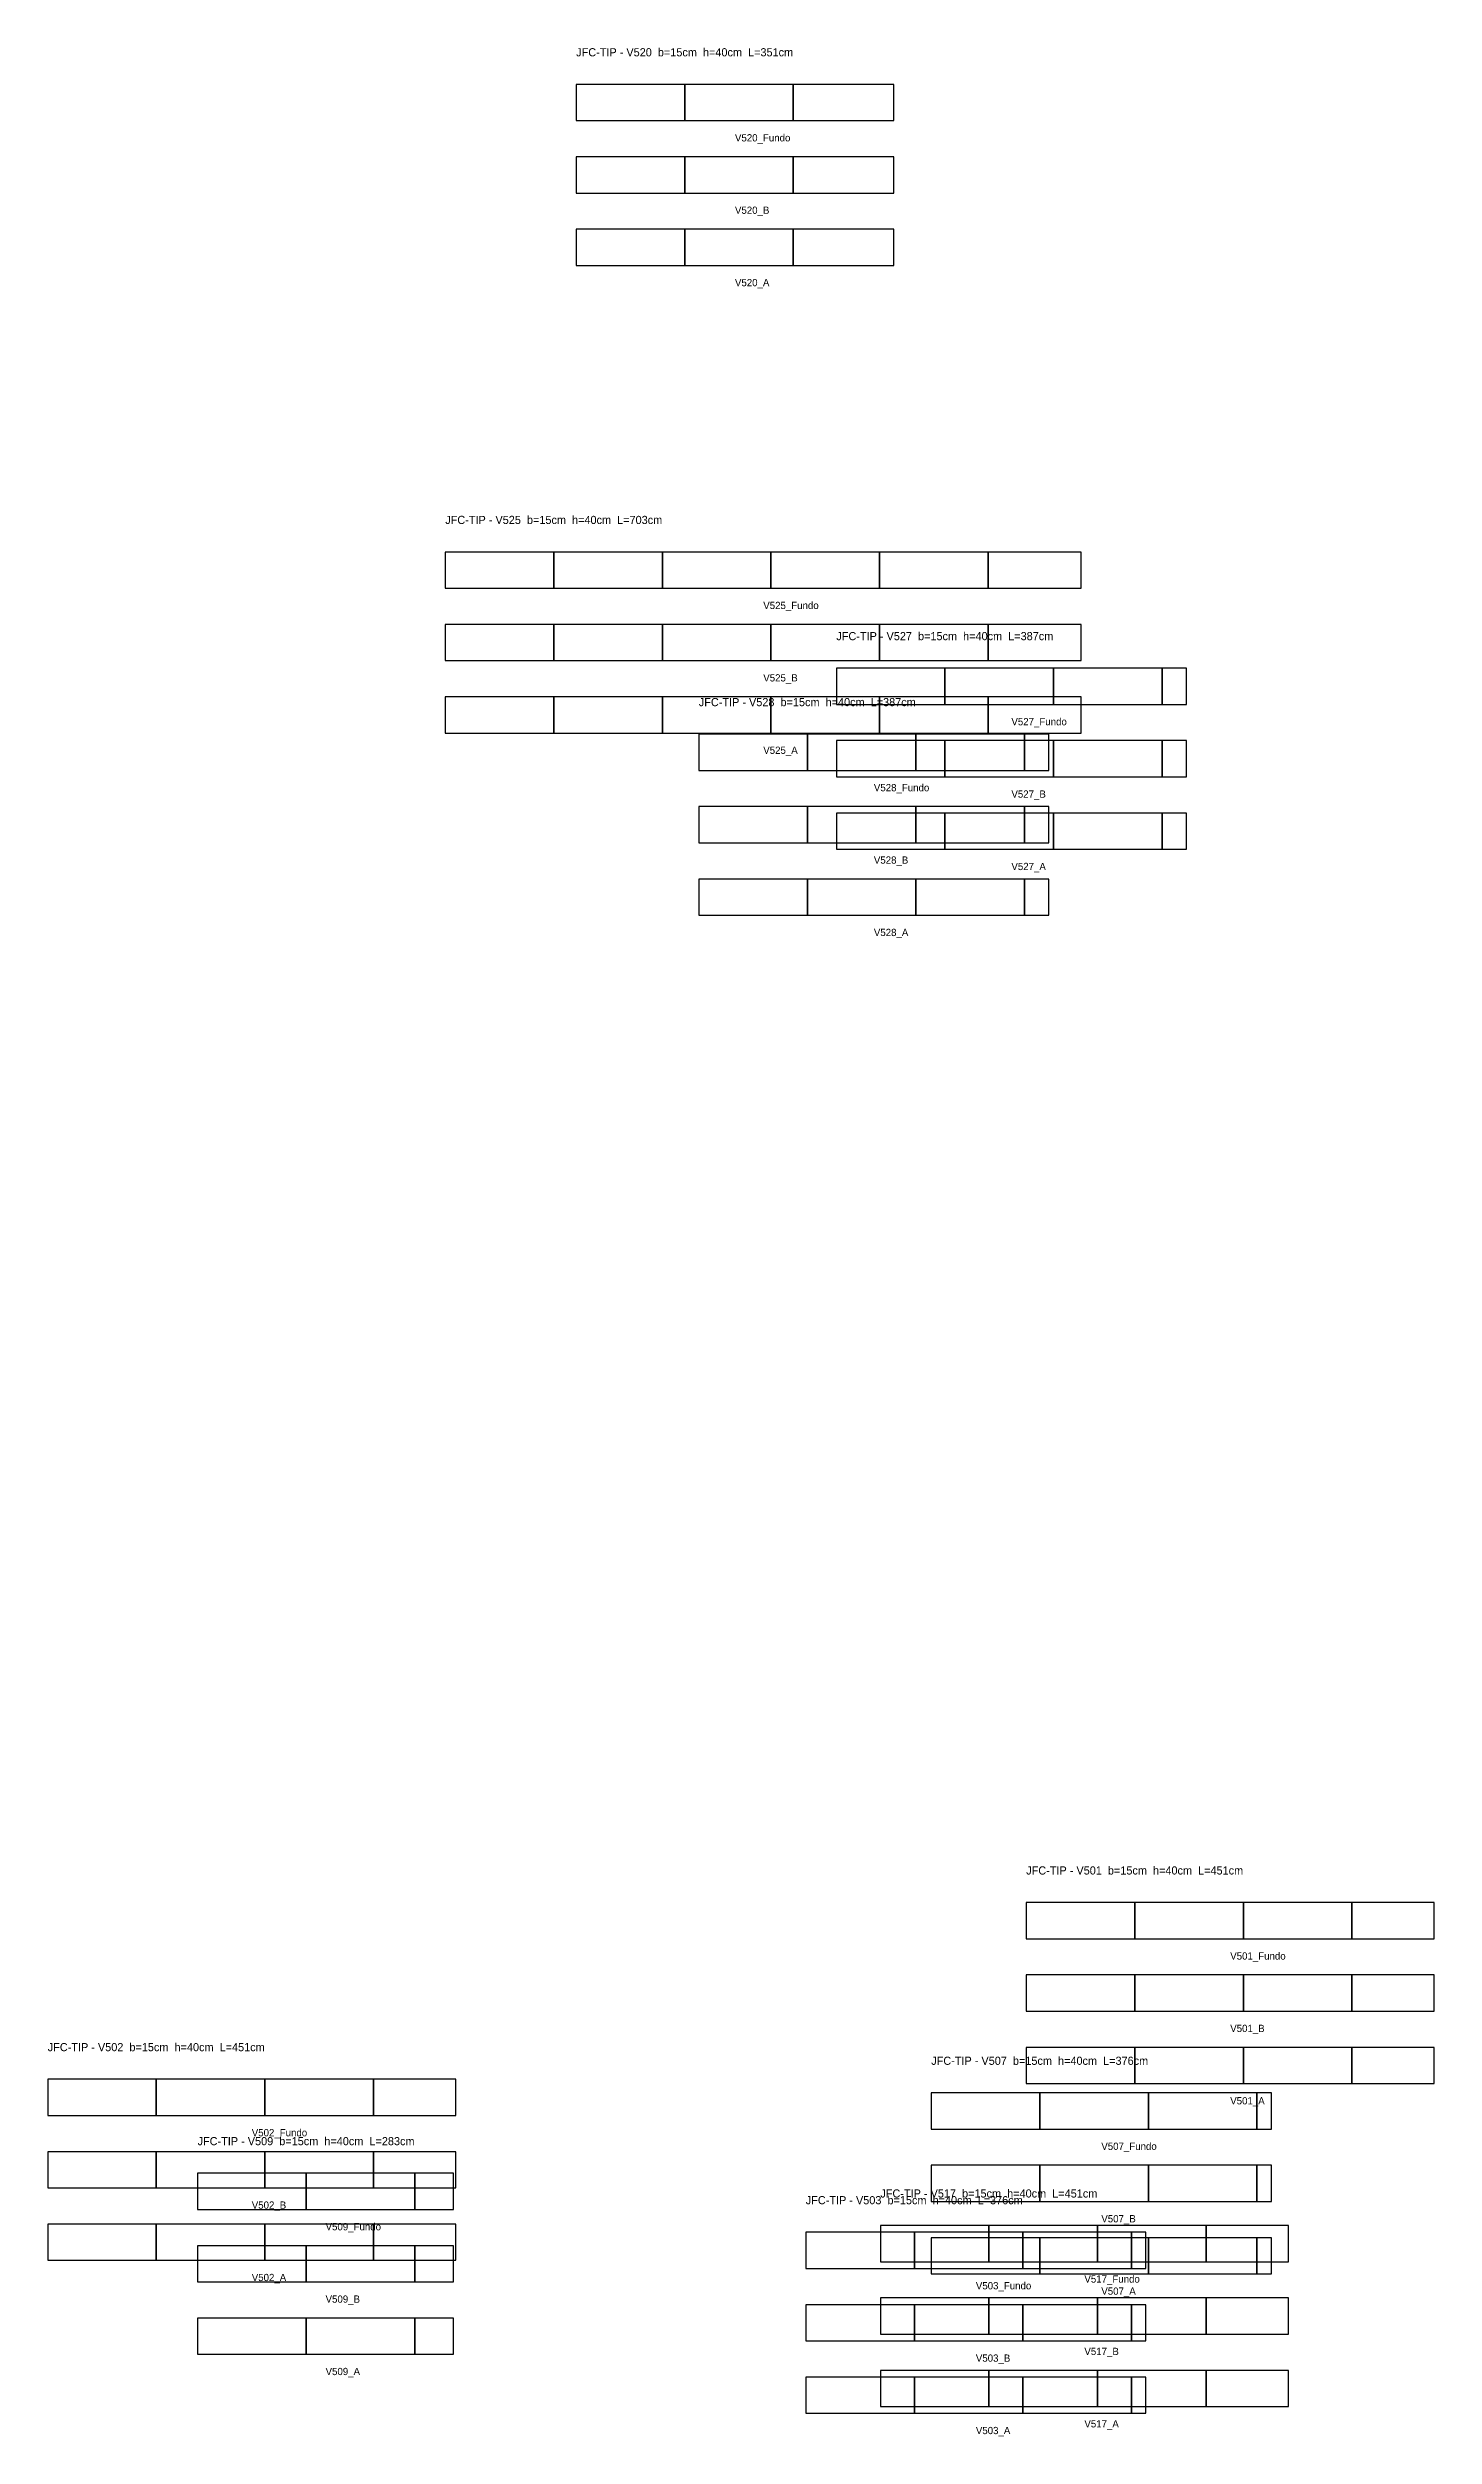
# Model space of a CAD drawing. Header units: metres. Extents: x -386 to 12208, y -7925 to 27400.
# Drawn here: x 9147 to 10680, y 24190 to 26829 of the extents above; entities that cross this region are included whole.
import ezdxf

# ---------------------------------------------------------------- set-up
doc = ezdxf.new("R2010")
doc.units = ezdxf.units.M

msp = doc.modelspace()

# ---------------------------------------------------------------- linework, layer by layer
at = {"layer": 'Paineis'}
for points in [[(9731.18, 26748.9), (9851.18, 26748.9), (9851.18, 26788.9), (9731.18, 26788.9)], [(9851.18, 26748.9), (9971.18, 26748.9), (9971.18, 26788.9), (9851.18, 26788.9)], [(9971.18, 26748.9), (10082.18, 26748.9), (10082.18, 26788.9), (9971.18, 26788.9)], [(9731.18, 26668.9), (9851.18, 26668.9), (9851.18, 26708.9), (9731.18, 26708.9)], [(9851.18, 26668.9), (9971.18, 26668.9), (9971.18, 26708.9), (9851.18, 26708.9)], [(9971.18, 26668.9), (10082.18, 26668.9), (10082.18, 26708.9), (9971.18, 26708.9)], [(9731.18, 26588.9), (9851.18, 26588.9), (9851.18, 26628.9), (9731.18, 26628.9)], [(9851.18, 26588.9), (9971.18, 26588.9), (9971.18, 26628.9), (9851.18, 26628.9)], [(9971.18, 26588.9), (10082.18, 26588.9), (10082.18, 26628.9), (9971.18, 26628.9)], [(9586.47, 26232.21), (9706.47, 26232.21), (9706.47, 26272.21), (9586.47, 26272.21)], [(9706.47, 26232.21), (9826.47, 26232.21), (9826.47, 26272.21), (9706.47, 26272.21)], [(9826.47, 26232.21), (9946.47, 26232.21), (9946.47, 26272.21), (9826.47, 26272.21)], [(9946.47, 26232.21), (10066.47, 26232.21), (10066.47, 26272.21), (9946.47, 26272.21)], [(10066.47, 26232.21), (10186.47, 26232.21), (10186.47, 26272.21), (10066.47, 26272.21)], [(10186.47, 26232.21), (10289.47, 26232.21), (10289.47, 26272.21), (10186.47, 26272.21)], [(9586.47, 26152.21), (9706.47, 26152.21), (9706.47, 26192.21), (9586.47, 26192.21)], [(9706.47, 26152.21), (9826.47, 26152.21), (9826.47, 26192.21), (9706.47, 26192.21)], [(9826.47, 26152.21), (9946.47, 26152.21), (9946.47, 26192.21), (9826.47, 26192.21)], [(9946.47, 26152.21), (10066.47, 26152.21), (10066.47, 26192.21), (9946.47, 26192.21)], [(10066.47, 26152.21), (10186.47, 26152.21), (10186.47, 26192.21), (10066.47, 26192.21)], [(10186.47, 26152.21), (10289.47, 26152.21), (10289.47, 26192.21), (10186.47, 26192.21)], [(10018.74, 26103.81), (10138.74, 26103.81), (10138.74, 26143.81), (10018.74, 26143.81)], [(10138.74, 26103.81), (10258.74, 26103.81), (10258.74, 26143.81), (10138.74, 26143.81)], [(10258.74, 26103.81), (10378.74, 26103.81), (10378.74, 26143.81), (10258.74, 26143.81)], [(10378.74, 26103.81), (10405.74, 26103.81), (10405.74, 26143.81), (10378.74, 26143.81)], [(9586.47, 26072.21), (9706.47, 26072.21), (9706.47, 26112.21), (9586.47, 26112.21)], [(9706.47, 26072.21), (9826.47, 26072.21), (9826.47, 26112.21), (9706.47, 26112.21)], [(9826.47, 26072.21), (9946.47, 26072.21), (9946.47, 26112.21), (9826.47, 26112.21)], [(9946.47, 26072.21), (10066.47, 26072.21), (10066.47, 26112.21), (9946.47, 26112.21)], [(10066.47, 26072.21), (10186.47, 26072.21), (10186.47, 26112.21), (10066.47, 26112.21)], [(10186.47, 26072.21), (10289.47, 26072.21), (10289.47, 26112.21), (10186.47, 26112.21)], [(9866.73, 26030.9), (9986.73, 26030.9), (9986.73, 26070.9), (9866.73, 26070.9)], [(9986.73, 26030.9), (10106.73, 26030.9), (10106.73, 26070.9), (9986.73, 26070.9)], [(10018.74, 26023.81), (10138.74, 26023.81), (10138.74, 26063.81), (10018.74, 26063.81)], [(10106.73, 26030.9), (10226.73, 26030.9), (10226.73, 26070.9), (10106.73, 26070.9)], [(10138.74, 26023.81), (10258.74, 26023.81), (10258.74, 26063.81), (10138.74, 26063.81)], [(10226.73, 26030.9), (10253.73, 26030.9), (10253.73, 26070.9), (10226.73, 26070.9)], [(10258.74, 26023.81), (10378.74, 26023.81), (10378.74, 26063.81), (10258.74, 26063.81)], [(10378.74, 26023.81), (10405.74, 26023.81), (10405.74, 26063.81), (10378.74, 26063.81)], [(9866.73, 25950.9), (9986.73, 25950.9), (9986.73, 25990.9), (9866.73, 25990.9)], [(9986.73, 25950.9), (10106.73, 25950.9), (10106.73, 25990.9), (9986.73, 25990.9)], [(10018.74, 25943.81), (10138.74, 25943.81), (10138.74, 25983.81), (10018.74, 25983.81)], [(10106.73, 25950.9), (10226.73, 25950.9), (10226.73, 25990.9), (10106.73, 25990.9)], [(10138.74, 25943.81), (10258.74, 25943.81), (10258.74, 25983.81), (10138.74, 25983.81)], [(10226.73, 25950.9), (10253.73, 25950.9), (10253.73, 25990.9), (10226.73, 25990.9)], [(10258.74, 25943.81), (10378.74, 25943.81), (10378.74, 25983.81), (10258.74, 25983.81)], [(10378.74, 25943.81), (10405.74, 25943.81), (10405.74, 25983.81), (10378.74, 25983.81)], [(9866.73, 25870.9), (9986.73, 25870.9), (9986.73, 25910.9), (9866.73, 25910.9)], [(9986.73, 25870.9), (10106.73, 25870.9), (10106.73, 25910.9), (9986.73, 25910.9)], [(10106.73, 25870.9), (10226.73, 25870.9), (10226.73, 25910.9), (10106.73, 25910.9)], [(10226.73, 25870.9), (10253.73, 25870.9), (10253.73, 25910.9), (10226.73, 25910.9)], [(10228.62, 24740.01), (10348.62, 24740.01), (10348.62, 24780.01), (10228.62, 24780.01)], [(10348.62, 24740.01), (10468.62, 24740.01), (10468.62, 24780.01), (10348.62, 24780.01)], [(10468.62, 24740.01), (10588.62, 24740.01), (10588.62, 24780.01), (10468.62, 24780.01)], [(10588.62, 24740.01), (10679.62, 24740.01), (10679.62, 24780.01), (10588.62, 24780.01)], [(10228.62, 24660.01), (10348.62, 24660.01), (10348.62, 24700.01), (10228.62, 24700.01)], [(10348.62, 24660.01), (10468.62, 24660.01), (10468.62, 24700.01), (10348.62, 24700.01)], [(10468.62, 24660.01), (10588.62, 24660.01), (10588.62, 24700.01), (10468.62, 24700.01)], [(10588.62, 24660.01), (10679.62, 24660.01), (10679.62, 24700.01), (10588.62, 24700.01)], [(10228.62, 24580.01), (10348.62, 24580.01), (10348.62, 24620.01), (10228.62, 24620.01)], [(10348.62, 24580.01), (10468.62, 24580.01), (10468.62, 24620.01), (10348.62, 24620.01)], [(10468.62, 24580.01), (10588.62, 24580.01), (10588.62, 24620.01), (10468.62, 24620.01)], [(10588.62, 24580.01), (10679.62, 24580.01), (10679.62, 24620.01), (10588.62, 24620.01)], [(9147.09, 24544.78), (9267.09, 24544.78), (9267.09, 24584.78), (9147.09, 24584.78)], [(9267.09, 24544.78), (9387.09, 24544.78), (9387.09, 24584.78), (9267.09, 24584.78)], [(9387.09, 24544.78), (9507.09, 24544.78), (9507.09, 24584.78), (9387.09, 24584.78)], [(9507.09, 24544.78), (9598.09, 24544.78), (9598.09, 24584.78), (9507.09, 24584.78)], [(10123.63, 24529.73), (10243.63, 24529.73), (10243.63, 24569.73), (10123.63, 24569.73)], [(10243.63, 24529.73), (10363.63, 24529.73), (10363.63, 24569.73), (10243.63, 24569.73)], [(10363.63, 24529.73), (10483.63, 24529.73), (10483.63, 24569.73), (10363.63, 24569.73)], [(10483.63, 24529.73), (10499.63, 24529.73), (10499.63, 24569.73), (10483.63, 24569.73)], [(9147.09, 24464.78), (9267.09, 24464.78), (9267.09, 24504.78), (9147.09, 24504.78)], [(9267.09, 24464.78), (9387.09, 24464.78), (9387.09, 24504.78), (9267.09, 24504.78)], [(9387.09, 24464.78), (9507.09, 24464.78), (9507.09, 24504.78), (9387.09, 24504.78)], [(9507.09, 24464.78), (9598.09, 24464.78), (9598.09, 24504.78), (9507.09, 24504.78)], [(9312.7, 24440.92), (9432.7, 24440.92), (9432.7, 24480.92), (9312.7, 24480.92)], [(9432.7, 24440.92), (9552.7, 24440.92), (9552.7, 24480.92), (9432.7, 24480.92)], [(9552.7, 24440.92), (9595.7, 24440.92), (9595.7, 24480.92), (9552.7, 24480.92)], [(10123.63, 24449.73), (10243.63, 24449.73), (10243.63, 24489.73), (10123.63, 24489.73)], [(10243.63, 24449.73), (10363.63, 24449.73), (10363.63, 24489.73), (10243.63, 24489.73)], [(10363.63, 24449.73), (10483.63, 24449.73), (10483.63, 24489.73), (10363.63, 24489.73)], [(10483.63, 24449.73), (10499.63, 24449.73), (10499.63, 24489.73), (10483.63, 24489.73)], [(9147.09, 24384.78), (9267.09, 24384.78), (9267.09, 24424.78), (9147.09, 24424.78)], [(9267.09, 24384.78), (9387.09, 24384.78), (9387.09, 24424.78), (9267.09, 24424.78)], [(9387.09, 24384.78), (9507.09, 24384.78), (9507.09, 24424.78), (9387.09, 24424.78)], [(9507.09, 24384.78), (9598.09, 24384.78), (9598.09, 24424.78), (9507.09, 24424.78)], [(9984.96, 24375.69), (10104.96, 24375.69), (10104.96, 24415.69), (9984.96, 24415.69)], [(10067.41, 24383.11), (10187.41, 24383.11), (10187.41, 24423.11), (10067.41, 24423.11)], [(10104.96, 24375.69), (10224.96, 24375.69), (10224.96, 24415.69), (10104.96, 24415.69)], [(10187.41, 24383.11), (10307.41, 24383.11), (10307.41, 24423.11), (10187.41, 24423.11)], [(10224.96, 24375.69), (10344.96, 24375.69), (10344.96, 24415.69), (10224.96, 24415.69)], [(10307.41, 24383.11), (10427.41, 24383.11), (10427.41, 24423.11), (10307.41, 24423.11)], [(10344.96, 24375.69), (10360.96, 24375.69), (10360.96, 24415.69), (10344.96, 24415.69)], [(10427.41, 24383.11), (10518.41, 24383.11), (10518.41, 24423.11), (10427.41, 24423.11)], [(9312.7, 24360.92), (9432.7, 24360.92), (9432.7, 24400.92), (9312.7, 24400.92)], [(9432.7, 24360.92), (9552.7, 24360.92), (9552.7, 24400.92), (9432.7, 24400.92)], [(9552.7, 24360.92), (9595.7, 24360.92), (9595.7, 24400.92), (9552.7, 24400.92)], [(10123.63, 24369.73), (10243.63, 24369.73), (10243.63, 24409.73), (10123.63, 24409.73)], [(10243.63, 24369.73), (10363.63, 24369.73), (10363.63, 24409.73), (10243.63, 24409.73)], [(10363.63, 24369.73), (10483.63, 24369.73), (10483.63, 24409.73), (10363.63, 24409.73)], [(10483.63, 24369.73), (10499.63, 24369.73), (10499.63, 24409.73), (10483.63, 24409.73)], [(9984.96, 24295.69), (10104.96, 24295.69), (10104.96, 24335.69), (9984.96, 24335.69)], [(10067.41, 24303.11), (10187.41, 24303.11), (10187.41, 24343.11), (10067.41, 24343.11)], [(10104.96, 24295.69), (10224.96, 24295.69), (10224.96, 24335.69), (10104.96, 24335.69)], [(10187.41, 24303.11), (10307.41, 24303.11), (10307.41, 24343.11), (10187.41, 24343.11)], [(10224.96, 24295.69), (10344.96, 24295.69), (10344.96, 24335.69), (10224.96, 24335.69)], [(10307.41, 24303.11), (10427.41, 24303.11), (10427.41, 24343.11), (10307.41, 24343.11)], [(10344.96, 24295.69), (10360.96, 24295.69), (10360.96, 24335.69), (10344.96, 24335.69)], [(10427.41, 24303.11), (10518.41, 24303.11), (10518.41, 24343.11), (10427.41, 24343.11)], [(9312.7, 24280.92), (9432.7, 24280.92), (9432.7, 24320.92), (9312.7, 24320.92)], [(9432.7, 24280.92), (9552.7, 24280.92), (9552.7, 24320.92), (9432.7, 24320.92)], [(9552.7, 24280.92), (9595.7, 24280.92), (9595.7, 24320.92), (9552.7, 24320.92)], [(9984.96, 24215.69), (10104.96, 24215.69), (10104.96, 24255.69), (9984.96, 24255.69)], [(10067.41, 24223.11), (10187.41, 24223.11), (10187.41, 24263.11), (10067.41, 24263.11)], [(10104.96, 24215.69), (10224.96, 24215.69), (10224.96, 24255.69), (10104.96, 24255.69)], [(10187.41, 24223.11), (10307.41, 24223.11), (10307.41, 24263.11), (10187.41, 24263.11)], [(10224.96, 24215.69), (10344.96, 24215.69), (10344.96, 24255.69), (10224.96, 24255.69)], [(10307.41, 24223.11), (10427.41, 24223.11), (10427.41, 24263.11), (10307.41, 24263.11)], [(10344.96, 24215.69), (10360.96, 24215.69), (10360.96, 24255.69), (10344.96, 24255.69)], [(10427.41, 24223.11), (10518.41, 24223.11), (10518.41, 24263.11), (10427.41, 24263.11)]]:
    msp.add_lwpolyline(points, close=True, dxfattribs=at)

# ---------------------------------------------------------------- texts
at = {"layer": 'NOMENCLATURA', "char_height": 9, "attachment_point": 1}
for s, insert in [('JFC-TIP - V520  b=15cm  h=40cm  L=351cm', (9731.18, 26828.9)), ('JFC-TIP - V525  b=15cm  h=40cm  L=703cm', (9586.47, 26312.21)), ('JFC-TIP - V527  b=15cm  h=40cm  L=387cm', (10018.74, 26183.81)), ('JFC-TIP - V528  b=15cm  h=40cm  L=387cm', (9866.73, 26110.9)), ('JFC-TIP - V501  b=15cm  h=40cm  L=451cm', (10228.62, 24820.01)), ('JFC-TIP - V502  b=15cm  h=40cm  L=451cm', (9147.09, 24624.78)), ('JFC-TIP - V507  b=15cm  h=40cm  L=376cm', (10123.63, 24609.73)), ('JFC-TIP - V509  b=15cm  h=40cm  L=283cm', (9312.7, 24520.92)), ('JFC-TIP - V517  b=15cm  h=40cm  L=451cm', (10067.41, 24463.11)), ('JFC-TIP - V503  b=15cm  h=40cm  L=376cm', (9984.96, 24455.69))]:
    msp.add_mtext(s, dxfattribs=dict(at, insert=insert))
at = {"layer": 'Texto Secao', "char_height": 8, "attachment_point": 1}
for s, insert in [('V520_Fundo', (9906.68, 26733.9)), ('V520_B', (9906.68, 26653.9)), ('V520_A', (9906.68, 26573.9)), ('V525_Fundo', (9937.97, 26217.21)), ('V525_B', (9937.97, 26137.21)), ('V527_Fundo', (10212.24, 26088.81)), ('V525_A', (9937.97, 26057.21)), ('V528_Fundo', (10060.23, 26015.9)), ('V527_B', (10212.24, 26008.81)), ('V528_B', (10060.23, 25935.9)), ('V527_A', (10212.24, 25928.81)), ('V528_A', (10060.23, 25855.9)), ('V501_Fundo', (10454.12, 24725.01)), ('V501_B', (10454.12, 24645.01)), ('V501_A', (10454.12, 24565.01)), ('V502_Fundo', (9372.59, 24529.78)), ('V507_Fundo', (10311.63, 24514.73)), ('V502_B', (9372.59, 24449.78)), ('V509_Fundo', (9454.2, 24425.92)), ('V507_B', (10311.63, 24434.73)), ('V502_A', (9372.59, 24369.78)), ('V503_Fundo', (10172.96, 24360.69)), ('V517_Fundo', (10292.91, 24368.11)), ('V509_B', (9454.2, 24345.92)), ('V507_A', (10311.63, 24354.73)), ('V503_B', (10172.96, 24280.69)), ('V517_B', (10292.91, 24288.11)), ('V509_A', (9454.2, 24265.92)), ('V503_A', (10172.96, 24200.69)), ('V517_A', (10292.91, 24208.11))]:
    msp.add_mtext(s, dxfattribs=dict(at, insert=insert))

doc.saveas('drawing.dxf')
